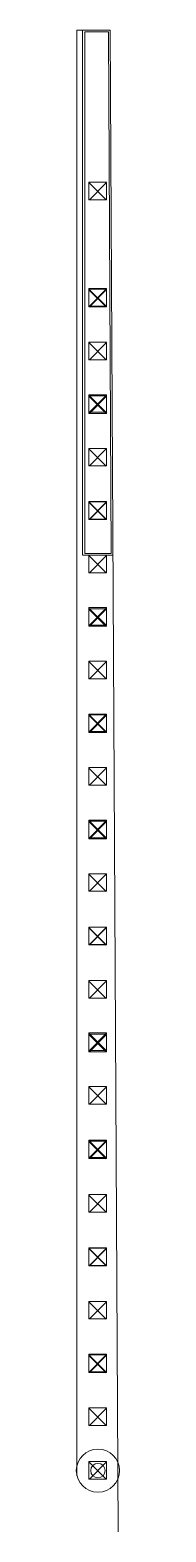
# Model space of a CAD drawing. Header units: inches. Extents: x 312 to 315, y 247 to 359.
import ezdxf

# ---------------------------------------------------------------- set-up
doc = ezdxf.new("R2010")
doc.units = ezdxf.units.IN
doc.header["$MEASUREMENT"] = 0
doc.layers.get('0').update_dxf_attribs({"color": 1, "lineweight": 9})
doc.layers.add('A102-stairway-and-handrails', color=3, linetype='Continuous', lineweight=9)

# ---------------------------------------------------------------- blocks, each defined once
blk = doc.blocks.new('banister-crown')
for radius in [1.61, 0.538]:
    blk.add_circle((312.64, 241.95), radius)
blk = doc.blocks.new('rail-block')
for p, q in [((305.76, 309.45), (305.76, 310.76)), ((305.76, 310.76), (307.08, 310.76)), ((305.76, 310.74), (305.76, 310.72)), ((305.76, 310.73), (307.07, 309.44)), ((307.08, 310.74), (305.81, 309.45)), ((307.08, 309.45), (307.08, 310.76)), ((305.76, 309.45), (307.08, 309.45))]:
    blk.add_line(p, q)

msp = doc.modelspace()

# ---------------------------------------------------------------- linework, layer by layer
at = {"layer": 'A102-stairway-and-handrails'}
for p, q in [((311.56, 359.3), (311.56, 251.39)), ((314.03, 359.3), (311.56, 359.3)), ((311.98, 359.3), (311.98, 320.12)), ((313.91, 359.16), (312.14, 359.16)), ((312.14, 320.23), (312.14, 359.16)), ((314.11, 320.23), (313.91, 359.16)), ((314.61, 247.2), (314.03, 359.3)), ((314.23, 320.11), (311.98, 320.11)), ((314.11, 320.23), (312.14, 320.23)), ((314.02, 320.11), (314, 320.11)), ((314.23, 320.23), (314.23, 320.23))]:
    msp.add_line(p, q, dxfattribs=at)

# ---------------------------------------------------------------- block references
for name, p in [('rail-block', (6.67, 37.19)), ('rail-block', (6.67, 29.24)), ('rail-block', (6.67, 29.19)), ('rail-block', (6.67, 25.24)), ('rail-block', (6.67, 21.32)), ('rail-block', (6.67, 21.24)), ('rail-block', (6.67, 17.32)), ('rail-block', (6.67, 13.35)), ('rail-block', (6.67, 13.32)), ('rail-block', (6.67, 9.35)), ('rail-block', (6.67, 5.43)), ('rail-block', (6.67, 5.35)), ('rail-block', (6.67, 1.43)), ('rail-block', (6.67, -2.51)), ('rail-block', (6.67, -2.57)), ('rail-block', (6.67, -6.51)), ('rail-block', (6.67, -10.43)), ('rail-block', (6.67, -10.51)), ('rail-block', (6.67, -14.43)), ('rail-block', (6.67, -18.41)), ('rail-block', (6.67, -18.43)), ('rail-block', (6.67, -22.41)), ('rail-block', (6.67, -26.31)), ('rail-block', (6.67, -26.41)), ('rail-block', (6.67, -30.31)), ('rail-block', (6.67, -34.31)), ('rail-block', (6.67, -34.38)), ('rail-block', (6.67, -38.38)), ('rail-block', (6.67, -42.35)), ('rail-block', (6.67, -42.38)), ('rail-block', (6.67, -46.35)), ('rail-block', (6.67, -50.3)), ('rail-block', (6.67, -50.35)), ('rail-block', (6.67, -54.3)), ('rail-block', (6.67, -54.3)), ('banister-crown', (0.48, 9.83)), ('rail-block', (6.67, -58.3))]:
    msp.add_blockref(name, p, dxfattribs=at)

doc.saveas('drawing.dxf')
